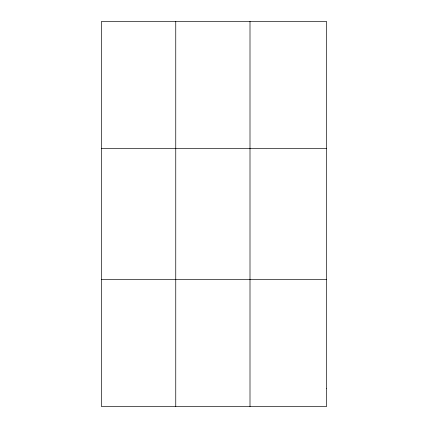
<?xml version="1.0" encoding="UTF-8"?>
<svg xmlns="http://www.w3.org/2000/svg" width="428" height="428" viewBox="0 0 428 428"><rect width="100%" height="100%" fill="white"/><g stroke="black" fill="none" stroke-linecap="round" stroke-linejoin="round"><path stroke-width="0.64" d="M175.753 406.6L175.753 21.4M250 406.6L250 21.4M101.506 148.516L326.494 148.516M101.506 279.484L326.494 279.484M326.494 388.442L326.494 406.6L101.506 406.6L101.506 21.4L326.494 21.4L326.494 388.442"/></g></svg>
